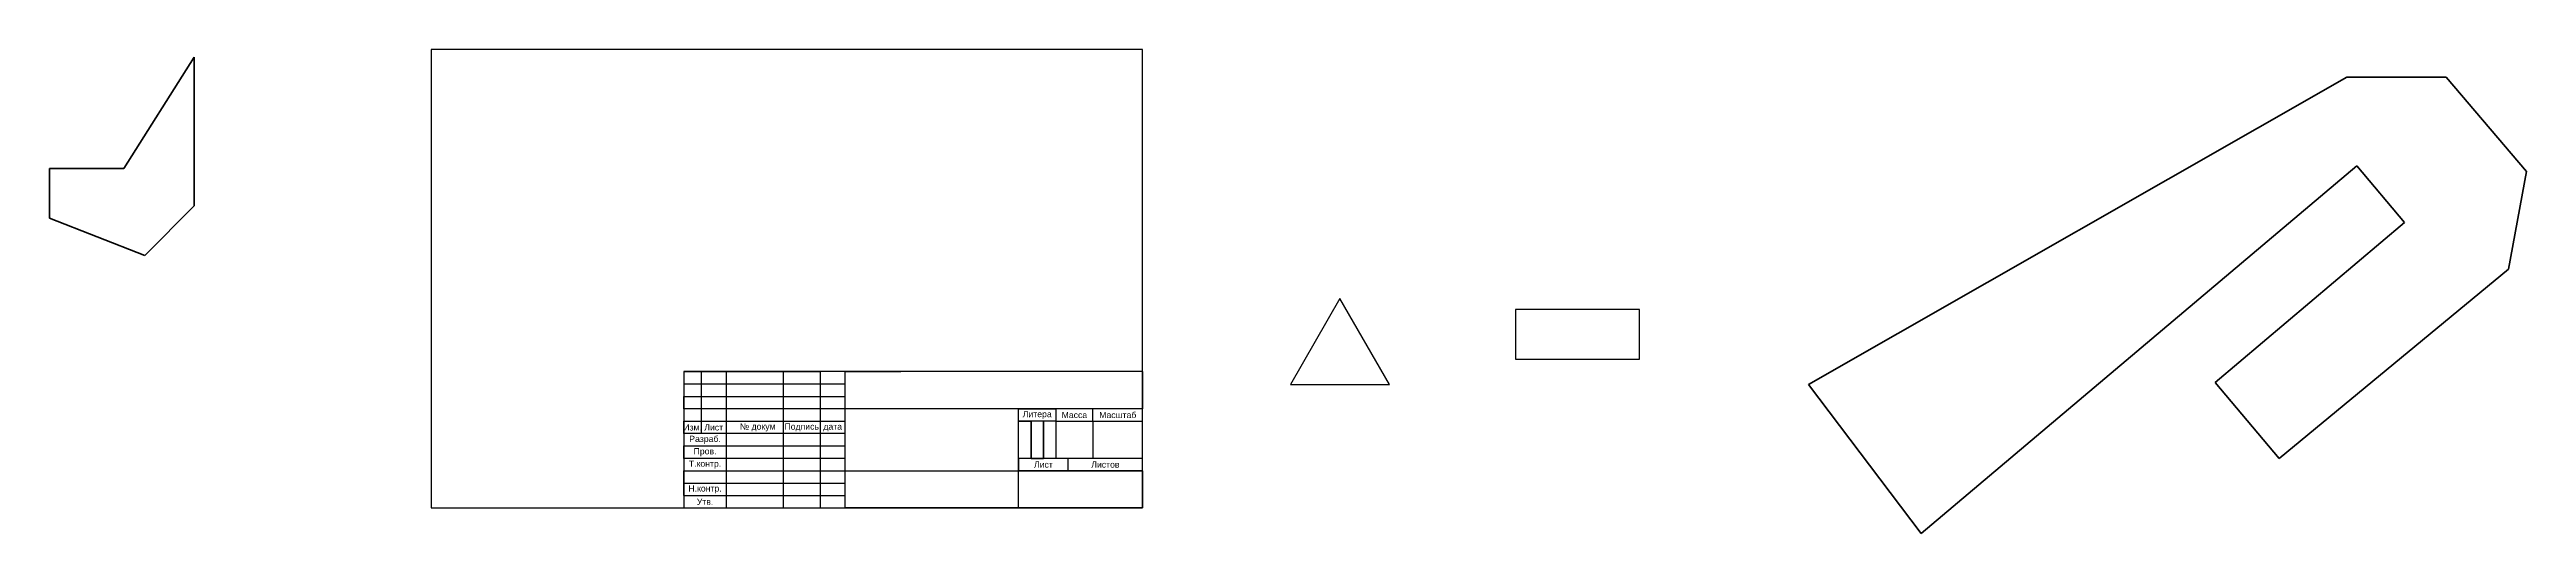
# Model space of a CAD drawing. Header units: millimetres. Extents: x 15 to 1726, y 23 to 218.
# Drawn here: x 15 to 1014, y 23 to 218 of the extents above; entities that cross this region are included whole.
import ezdxf

# ---------------------------------------------------------------- set-up
doc = ezdxf.new("R2010")
doc.units = ezdxf.units.MM
doc.layers.add('Основные', color=7, linetype='Continuous', lineweight=35)
doc.styles.get("Standard").update_dxf_attribs({"font": 'arial.ttf'})

msp = doc.modelspace()

# ---------------------------------------------------------------- linework, layer by layer
at = {"lineweight": 100}
for p, q in [((45, 170), (73.3, 215)), ((73.3, 215), (73.3, 155)), ((724.61, 82.92), (941.74, 206.85)), ((941.74, 206.85), (981.74, 206.85)), ((981.74, 206.85), (1014.17, 168.79)), ((15, 150), (15, 170)), ((15, 170), (45, 170)), ((945.73, 171.18), (770.02, 22.77)), ((965.02, 148.21), (945.73, 171.18)), ((1014.17, 168.79), (1006.97, 129.44)), ((53.38, 134.89), (15, 150)), ((73.3, 155), (53.38, 134.89)), ((888.62, 83.68), (965.02, 148.21)), ((1006.97, 129.44), (914.39, 53.09)), ((770.02, 22.77), (724.61, 82.92)), ((914.39, 53.09), (888.62, 83.68))]:
    msp.add_line(p, q, dxfattribs=at)
for p, q in [((455.94, 218.07), (168.94, 218.07)), ((168.94, 218.07), (168.94, 33.07)), ((455.94, 33.07), (455.94, 218.07)), ((535.54, 117.55), (515.54, 82.91)), ((555.54, 82.91), (535.54, 117.55)), ((455.92, 88.07), (270.92, 88.07)), ((270.92, 88.07), (270.92, 33.07)), ((270.92, 88.07), (287.92, 88.07)), ((270.92, 88.07), (277.92, 88.07)), ((335.92, 83.07), (270.92, 83.07)), ((277.92, 88.07), (277.92, 63.07)), ((287.92, 88.07), (287.92, 33.07)), ((287.92, 88.07), (310.92, 88.07)), ((310.92, 88.07), (310.92, 33.07)), ((310.92, 88.07), (325.92, 88.07)), ((325.92, 88.07), (325.92, 33.07)), ((335.92, 33.07), (335.92, 88.07)), ((335.92, 88.07), (358.45, 88.07)), ((335.92, 78.07), (335.92, 83.07)), ((455.92, 33.07), (455.92, 88.07)), ((455.92, 88.07), (455.92, 73.07)), ((515.54, 82.91), (555.54, 82.91)), ((270.92, 73.07), (270.92, 78.07)), ((270.92, 78.07), (335.92, 78.07)), ((335.92, 73.07), (270.92, 73.07)), ((455.92, 73.07), (335.92, 73.07)), ((335.92, 68.07), (335.92, 73.07)), ((405.92, 48.07), (405.92, 73.07)), ((405.92, 73.07), (420.92, 73.07)), ((405.92, 68.07), (405.92, 73.07)), ((420.92, 73.07), (420.92, 68.07)), ((435.92, 68.07), (435.92, 73.07)), ((270.92, 63.07), (270.92, 68.07)), ((270.92, 68.07), (335.92, 68.07)), ((335.92, 63.07), (270.92, 63.07)), ((335.92, 58.07), (335.92, 63.07)), ((420.92, 68.07), (405.92, 68.07)), ((420.92, 68.07), (435.92, 68.07)), ((420.92, 68.07), (420.92, 53.07)), ((435.92, 68.07), (455.92, 68.07)), ((435.92, 68.07), (435.92, 53.07)), ((270.92, 53.07), (270.92, 58.07)), ((270.92, 58.07), (335.92, 58.07)), ((335.92, 53.07), (270.92, 53.07)), ((335.92, 48.07), (335.92, 53.07)), ((425.92, 53.07), (405.92, 53.07)), ((405.92, 53.07), (405.92, 48.07)), ((455.92, 53.07), (405.92, 53.07)), ((425.92, 48.07), (425.92, 53.07)), ((455.92, 48.07), (455.92, 53.07)), ((270.92, 43.07), (270.92, 48.07)), ((270.92, 48.07), (335.92, 48.07)), ((270.92, 38.07), (270.92, 43.07)), ((270.92, 38.07), (270.92, 43.07)), ((270.92, 43.07), (335.92, 43.07)), ((335.92, 33.07), (335.92, 48.07)), ((335.92, 48.07), (455.92, 48.07)), ((405.92, 33.07), (405.92, 48.07)), ((455.92, 48.07), (405.92, 48.07)), ((405.92, 48.07), (425.92, 48.07)), ((455.92, 48.07), (455.92, 33.07)), ((168.94, 33.07), (455.94, 33.07)), ((270.92, 38.07), (335.92, 38.07)), ((270.92, 33.07), (455.92, 33.07)), ((455.92, 33.07), (335.92, 33.07)), ((455.92, 33.07), (405.92, 33.07))]:
    msp.add_line(p, q)
msp.add_lwpolyline([(606.37, 93.13), (656.37, 93.13), (656.37, 113.13), (606.37, 113.13)], close=True)
at = {"layer": 'Основные', "lineweight": 100}
for p, q in [((405.92, 68.07), (410.92, 68.07)), ((410.92, 68.07), (410.92, 53.07)), ((415.92, 53.07), (415.92, 68.07)), ((410.92, 53.07), (415.92, 53.07))]:
    msp.add_line(p, q, dxfattribs=at)

# ---------------------------------------------------------------- texts
at = {"char_height": 2.5, "attachment_point": 5}
for s, width, insert in [('Литера', 15, (413.42, 70.57)), ('Масса', 15, (428.42, 70.57)), ('Масштаб', 20, (445.92, 70.57)), ('Изм.', 7, (274.42, 65.57)), ('Разраб.', 17, (279.42, 60.57)), ('Лист', 10, (282.92, 65.57)), ('\\pxi-3,l4,t4;№^Iдокум', 23, (299.42, 65.57)), ('Подпись', 15, (318.42, 65.57)), ('дата', 10, (330.92, 65.57)), ('Т.контр.', 17, (279.42, 50.57)), ('Пров.', 17, (279.42, 55.57)), ('Лист', 20, (415.92, 50.57)), ('Листов', 30, (440.92, 50.57)), ('Н.контр.', 17, (279.42, 40.57)), ('Утв.', 17, (279.42, 35.57))]:
    msp.add_mtext_dynamic_manual_height_columns(s, width=width, gutter_width=12.5, heights=[0], dxfattribs=dict(at, insert=insert))

doc.saveas('drawing.dxf')
